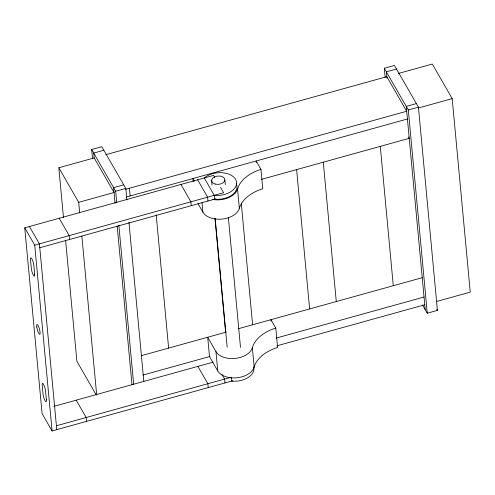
<?xml version="1.0" encoding="UTF-8"?>
<svg xmlns="http://www.w3.org/2000/svg" width="495" height="495" viewBox="0 0 495 495"><rect width="100%" height="100%" fill="white"/><g stroke="black" fill="none" stroke-linecap="round" stroke-linejoin="round"><path stroke-width="0.74" d="M92.528 158.734L91.662 149.496L101.797 146.681L125.798 188.416L126.875 199.961M385.172 77.48L384.306 68.242L394.441 65.427L418.436 107.161L437.407 310.384L427.278 313.199L422.538 304.963M103.857 150.263L93.722 153.079L94.229 158.468M396.501 69.009L386.366 71.825L386.96 78.21M58.825 167.743L94.174 157.93L114.054 192.499L78.705 202.319L58.825 167.743L63.484 217.664M105.794 154.7L386.818 76.675L406.698 111.245L125.674 189.276M398.425 73.452L432.308 64.047L452.183 98.616L470.25 292.137L436.367 301.542M123.738 184.833L113.603 187.648L115.057 203.253M416.382 103.579L406.246 106.394L425.217 309.616M91.662 149.496L115.663 191.231L125.798 188.416M384.306 68.242L408.307 109.977L418.436 107.161M418.306 108.021L452.183 98.616M126.398 197.016L407.422 118.986M232.941 380.735L52.074 430.953L42.094 413.603L24.75 227.824L213.605 175.385L214.756 177.389M261.28 179.413L409.229 138.334L408.455 136.991M24.75 227.824L34.73 245.174L223.585 192.741L220.516 187.401M39.786 247.741L215.956 198.829M141.211 355.707L226.308 332.077M238.213 328.773L422.235 277.676M143.018 375.055L209.929 356.474M276.092 338.104L424.042 297.025M53.868 406.364L213.159 362.136M276.816 345.844L424.766 304.765M56.405 425.78L231.128 377.27M436.72 309.189L437.407 310.384M198.068 203.761L202.938 212.231A18.94 11.874 -5.3 0 0 222.267 219.062A18.94 11.874 -5.3 0 0 239.357 208.346A39.037 24.472 -5.3 0 1 262.765 188.706L260.958 169.358L256.144 160.986L256.28 162.478M214.242 195.333L204.268 177.977A18.074 11.329 -5.3 0 1 227.49 173.677A18.074 11.329 -5.3 0 1 235.335 187.327A18.074 11.329 -5.3 0 1 214.242 195.333L214.607 199.2A18.074 11.329 -5.3 0 0 231.938 195.079A18.074 11.329 -5.3 0 0 236.276 183.8M197.629 179.821L207.609 197.177L207.974 201.044M194.387 181.158L192.889 178.553L193.168 181.529M217.751 370.922L215.944 351.574L207.702 337.243L209.509 356.592L217.751 370.922A18.94 11.874 -5.3 0 0 237.08 377.753A18.94 11.874 -5.3 0 0 254.17 367.03A39.037 24.472 -5.3 0 1 277.577 347.397L275.771 328.049L270.957 319.677L271.093 321.168M180.91 184.462L190.891 201.818L191.249 205.685M221.902 374.412L224.594 379.083L224.953 382.957M197.889 366.374L207.869 383.724L208.228 387.597M59.208 218.252L69.189 235.608L69.547 239.481M29.446 226.518L39.427 243.874L56.764 429.654M96.005 394.509L76.886 361.263L65.631 240.7M76.187 400.164L86.167 417.52L86.532 421.387M408.307 109.977L427.278 313.199M380.278 146.371L393.284 285.714M323.278 162.199L336.284 301.542M296.616 169.599L309.623 308.942M241.337 203.903L252.623 324.769M260.958 169.358A39.037 24.472 -5.3 0 0 237.551 188.991L239.357 208.346M275.771 328.049A39.037 24.472 -5.3 0 0 252.363 347.682L254.17 367.03M224.866 179.982L225.293 184.592M228.374 217.608L240.49 347.391M231.227 377.239L231.586 381.113A18.074 11.329 -5.3 0 0 253.725 366.993M211.606 180.403L212.033 185.006M215.189 218.796L227.162 347.045M214.991 218.326L225.627 332.263M202.034 202.554L202.938 212.231M156.197 214.91L168.628 348.09M129.412 188.236L130.136 195.977M128.96 222.286L143.835 381.633M115.663 191.231L116.74 202.777M118.825 225.101L133.7 384.448M117.197 226.141L131.998 384.714M78.705 202.319L79.707 213.067M81.854 236.103L96.698 395.066M34.73 245.174L52.074 430.953M252.363 347.682A18.94 11.874 -5.3 0 1 235.274 358.405A18.94 11.874 -5.3 0 1 215.944 351.574M237.551 188.991A18.94 11.874 -5.3 0 1 212.361 199.46M34.662 274.143L33.864 265.642A5.086 1.089 74.5 0 0 31.822 258.78A5.086 1.089 74.5 0 0 30.511 259.801L31.303 268.302A5.086 1.089 74.5 0 0 33.351 275.164A5.086 1.089 74.5 0 0 34.662 274.143M46.381 399.725L45.59 391.229A5.086 1.089 74.5 0 0 43.541 384.361A5.086 1.089 74.5 0 0 42.23 385.388L43.028 393.884A5.086 1.089 74.5 0 0 45.07 400.752A5.086 1.089 74.5 0 0 46.381 399.725M215.22 184.084A6.652 4.17 -5.3 0 0 224.86 179.598A6.652 4.17 -5.3 0 0 214.62 176.888A6.652 4.17 -5.3 0 0 215.22 184.084M36.785 326.96A5.086 1.089 74.5 0 0 39.711 334.298A5.086 1.089 74.5 0 0 38.734 326.91A5.086 1.089 74.5 0 0 36.785 326.96"/></g></svg>
